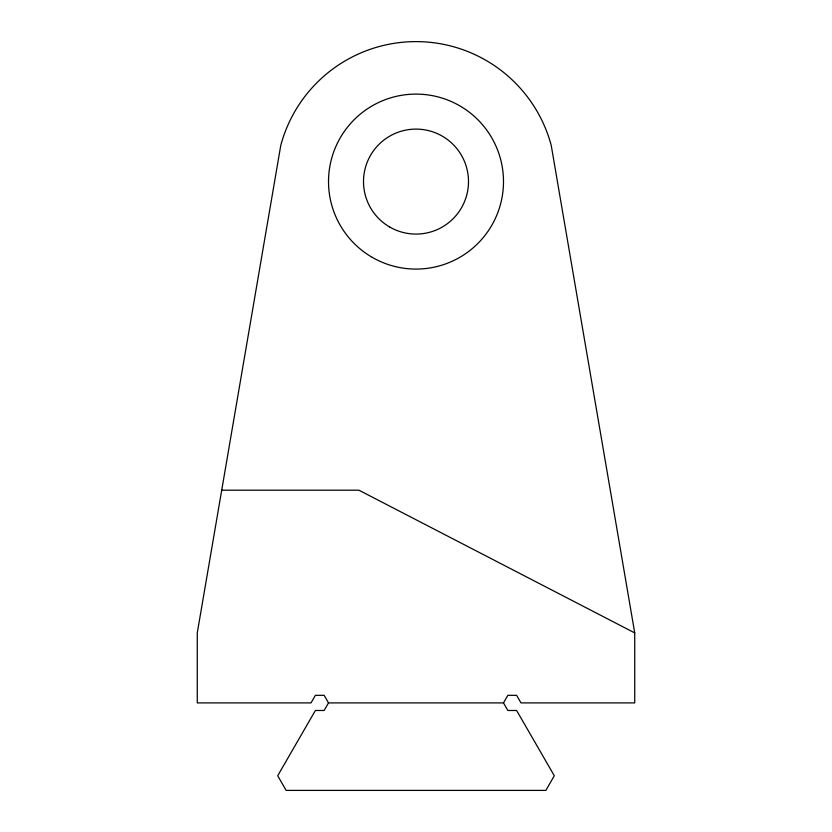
<?xml version="1.0" encoding="UTF-8"?>
<svg xmlns="http://www.w3.org/2000/svg" width="832" height="832" viewBox="0 0 832 832"><rect width="100%" height="100%" fill="white"/><g stroke="black" fill="none" stroke-linecap="round" stroke-linejoin="round"><path stroke-width="1.25" d="M328.505 702.905L324.137 710.486L315.38 710.486L277.701 775.746L286.156 790.4L545.844 790.4L554.299 775.746L516.62 710.486L507.863 710.486L503.495 702.905L328.505 702.905L324.137 695.334L315.38 695.334L311.012 702.905L197.267 702.905L197.267 632.913L280.779 145.361A139.994 139.994 0 0 1 551.221 145.361L634.733 632.913L634.733 702.905L520.988 702.905L516.62 695.334L507.863 695.334L503.495 702.905M221.707 490.194L358.925 490.194L634.733 632.913M389.75 227.053A52.499 52.499 0 0 0 468.499 181.594A52.499 52.499 0 0 0 389.75 136.126A52.499 52.499 0 0 0 389.75 227.053M372.258 257.358A87.495 87.495 0 0 0 503.495 181.594A87.495 87.495 0 0 0 372.258 105.82A87.495 87.495 0 0 0 372.258 257.358"/></g></svg>
